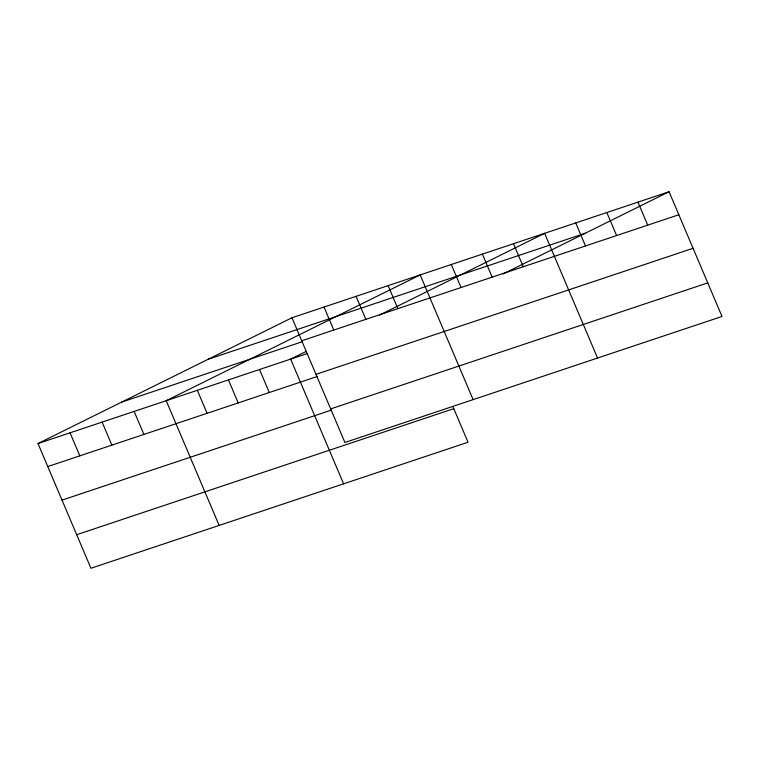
<?xml version="1.0" encoding="UTF-8"?>
<svg xmlns="http://www.w3.org/2000/svg" width="760" height="760" viewBox="0 0 760 760"><rect width="100%" height="100%" fill="white"/><g stroke="black" fill="none" stroke-linecap="round" stroke-linejoin="round"><path stroke-width="1.14" d="M452.865 406.514L468.027 442.244L90.934 568.261L38 443.545L291.973 317.756L669.066 191.739L722 316.454L344.907 442.472L291.973 317.756M306.175 351.424L290.652 359.109L343.587 483.825M379.601 315.058L544.625 233.329L597.559 358.045M503.015 273.98L669.066 191.739M208.155 359.271L585.257 233.254M301.739 340.774L678.832 214.757M121.809 402.04L302.242 341.734M38 443.545L307.315 353.542M315.979 374.338L693.072 248.311M47.766 466.555L317.091 376.551M330.657 408.909L707.75 282.891M62.016 500.118L331.331 410.115M76.694 534.698L453.786 408.68M637.953 202.141L647.719 225.15M606.841 212.534L616.607 235.543M575.728 222.927L585.504 245.945M513.513 243.722L523.279 266.741M482.401 254.125L492.167 277.134M451.288 264.518L461.063 287.527M473.119 399.627L420.185 274.911L166.212 400.7L219.146 525.417M388.132 285.627L397.898 308.636M356.079 296.334L365.845 319.352M324.026 307.049L333.792 330.058M259.54 369.512L269.306 392.521M228.437 379.905L238.203 402.914M197.325 390.298L207.09 413.316M134.159 411.407L143.925 434.425M102.106 422.123L111.872 445.132M70.053 432.829L79.819 455.848"/></g></svg>
